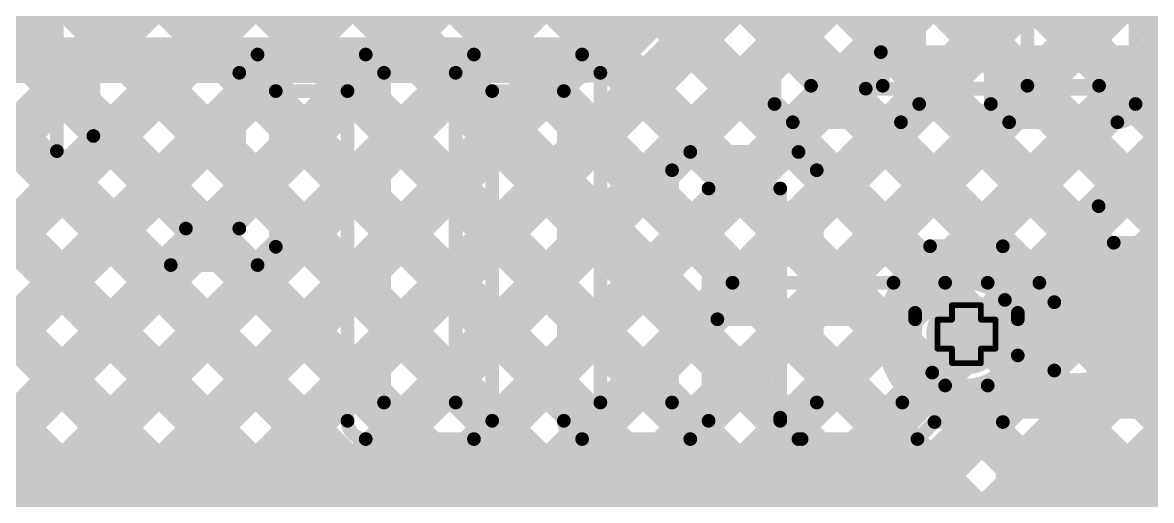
# Model space of a CAD drawing. Header units: millimetres. Extents: x 13 to 259, y -2 to 326.
# Drawn here: x 114.2 to 124.1, y 82.09 to 86.28 of the extents above; entities that cross this region are included whole.
import ezdxf

# ---------------------------------------------------------------- set-up
doc = ezdxf.new("R2010")
doc.units = ezdxf.units.MM
for name, color, linetype in [('BottomLayer', 5, 'Continuous'), ('BottomSolder', 6, 'Continuous'), ('ConnectLayer', 7, 'Continuous'), ('DrillDrawing', 1, 'Continuous'), ('MidLayer1', 16, 'Continuous'), ('MidLayer2', 76, 'Continuous'), ('MidLayer3', 90, 'Continuous'), ('MidLayer4', 156, 'Continuous'), ('MidLayer5', 130, 'Continuous'), ('MidLayer6', 216, 'Continuous'), ('MultiLayer', 9, 'Continuous'), ('TopLayer', 1, 'Continuous'), ('TopSolder', 216, 'Continuous')]:
    doc.layers.add(name, color=color, linetype=linetype)

msp = doc.modelspace()

# ---------------------------------------------------------------- linework, layer by layer
at = {"layer": 'BottomLayer', "const_width": 0.25}
msp.add_lwpolyline([(122.35, 83.55, 1), (122.6, 83.55, 1)], format="xyb", close=True, dxfattribs=at)
at = {"layer": 'BottomSolder', "const_width": 0.3516}
msp.add_lwpolyline([(122.2992, 83.55, 1), (122.6508, 83.55, 1)], format="xyb", close=True, dxfattribs=at)
at = {"layer": 'ConnectLayer', "const_width": 0.4}
for points in [[(105.6198, 77.6184), (131.7941, 103.7927)], [(105.6198, 77.6184), (131.7941, 103.7927)], [(99.7316, 70.8816), (132.5598, 103.7099)], [(99.7316, 70.8816), (132.5598, 103.7099)], [(107.5867, 77.8882), (133.3283, 103.6298)], [(107.5867, 77.8882), (133.3283, 103.6298)], [(101.934, 102.561), (123.3856, 81.1093)], [(101.934, 102.561), (123.3856, 81.1093)], [(101.5544, 102.0921), (122.7964, 80.8501)], [(101.5544, 102.0921), (122.7964, 80.8501)], [(110.1135, 77.8695), (132.0626, 99.8185)], [(110.1135, 77.8695), (132.0626, 99.8185)], [(103.9298, 98.8681), (122.325, 80.4729)], [(103.9298, 98.8681), (122.325, 80.4729)], [(112.0485, 82.35), (127.9435, 98.245)], [(114.594, 82.35), (130.489, 98.245)], [(112.9668, 77.3286), (131.8023, 96.1641)], [(112.9668, 77.3286), (131.8023, 96.1641)], [(117.9882, 82.35), (131.8023, 96.1642)], [(110.0994, 96.0927), (122.1498, 84.0422)], [(110.0994, 96.0927), (122.1498, 84.0422)], [(110.9531, 96.0875), (133.3382, 73.7024)], [(110.9531, 96.0875), (133.3382, 73.7024)], [(109.4054, 95.9381), (121.8936, 83.4499)], [(109.4054, 95.9381), (121.8936, 83.4499)], [(108.0822, 77.5352), (126.3353, 95.7883)], [(108.0822, 77.5352), (126.3353, 95.7883)], [(112.897, 82.35), (126.3353, 95.7883)], [(114.9876, 95.4471), (125.1755, 85.2591)], [(114.9876, 95.4471), (125.1755, 85.2591)], [(102.6386, 71.2431), (126.4562, 95.0607)], [(102.6386, 71.2431), (126.4562, 95.0607)], [(106.8148, 95.1345), (121.9613, 79.9881)], [(106.8148, 95.1345), (121.9613, 79.9881)], [(113.7455, 82.35), (126.4562, 95.0607)], [(101.8216, 95.0366), (119.1795, 77.6787)], [(101.8216, 95.0366), (119.1795, 77.6787)], [(103.6081, 94.9472), (121.5256, 77.0297)], [(103.6081, 94.9472), (121.5256, 77.0297)], [(101.185, 94.8247), (124.0046, 72.0051)], [(101.185, 94.8247), (124.0046, 72.0051)], [(103.0964, 94.6104), (119.8646, 77.8422)], [(103.0964, 94.6104), (119.8646, 77.8422)], [(104.763, 94.6408), (121.6606, 77.7432)], [(104.763, 94.6408), (121.6606, 77.7432)], [(110.4768, 94.0181), (122.1449, 82.35)], [(111.2934, 94.05), (122.5842, 82.7592)], [(112.142, 94.05), (123.0085, 83.1835)], [(112.9905, 94.05), (123.4328, 83.6077)], [(110.0525, 93.5939), (121.2964, 82.35)], [(120.5337, 82.35), (131.8051, 93.6213)], [(122.2959, 84.1122), (131.8051, 93.6213)], [(122.2959, 84.1122), (131.8051, 93.6213)], [(114.4534, 93.4357), (125.0401, 82.8489)], [(114.4534, 93.4357), (125.0401, 82.8489)], [(110.3514, 82.35), (121.2064, 93.205)], [(111.1999, 82.35), (122.0596, 93.2097)], [(114.6836, 93.2054), (123.857, 84.032)], [(117.2296, 93.205), (125.1298, 85.3048)], [(109.6283, 93.1696), (120.4478, 82.35)], [(108.372, 92.7288), (121.7186, 79.3822)], [(108.372, 92.7288), (121.7186, 79.3822)], [(109.204, 92.7453), (119.5993, 82.35)], [(121.3823, 82.35), (131.6531, 92.6209)], [(122.9424, 83.9101), (131.6531, 92.6208)], [(122.9424, 83.9101), (131.6531, 92.6208)], [(107.8889, 92.3635), (121.6557, 78.5967)], [(107.8889, 92.3635), (121.6557, 78.5967)], [(108.7797, 92.3211), (118.7508, 82.35)], [(117.6141, 77.7333), (132.0757, 92.1949)], [(117.6141, 77.7333), (132.0757, 92.1949)], [(122.175, 82.35), (132.0329, 92.2079)], [(108.3555, 91.8968), (117.9023, 82.35)], [(110.5325, 77.4399), (125.0662, 91.9736)], [(110.5325, 77.4399), (125.0662, 91.9736)], [(115.4426, 82.35), (125.0662, 91.9737)], [(107.9312, 91.4725), (117.0537, 82.35)], [(107.5069, 91.0483), (116.2052, 82.35)], [(107.0827, 90.624), (115.3567, 82.35)], [(106.6584, 90.1997), (114.5081, 82.35)], [(108.4792, 71.9925), (125.0116, 88.5249)], [(108.4792, 71.9925), (125.0116, 88.5249)], [(118.8367, 82.35), (125.0116, 88.525)], [(115.1248, 77.7896), (125.4571, 88.1219)], [(115.1248, 77.7896), (125.4571, 88.1219)], [(119.6852, 82.35), (125.4571, 88.1219)], [(119.4011, 86.0677), (121.2061, 87.8727)], [(103.5853, 69.6442), (121.1917, 87.2506)], [(103.5853, 69.6442), (121.1917, 87.2506)], [(113.3061, 79.365), (121.1917, 87.2506)], [(116.2911, 82.35), (121.1917, 87.2506)], [(120.6112, 87.2778), (123.7991, 84.09)], [(122.2499, 87.3362), (125.0763, 84.5099)], [(122.2499, 87.3362), (125.0763, 84.5099)], [(122.2499, 87.3362), (124.7056, 84.8805)], [(115.0032, 79.365), (122.6982, 87.06)], [(115.8517, 79.365), (123.5467, 87.06)], [(116.7002, 79.365), (124.3952, 87.06)], [(122.2959, 84.1122), (125.2438, 87.06)], [(122.5261, 87.06), (125.0763, 84.5099)], [(123.1223, 84.09), (126.0923, 87.06)], [(123.3747, 87.06), (125.1755, 85.2591)], [(123.9708, 84.09), (126.9408, 87.06)], [(112.6251, 77.8355), (121.7519, 86.9623)], [(112.6251, 77.8355), (121.7519, 86.9623)], [(114.1546, 79.365), (121.7519, 86.9623)], [(117.1396, 82.35), (121.7519, 86.9623)], [(121.773, 86.9645), (124.2813, 84.4563)], [(121.7731, 86.9645), (125.5482, 83.1894)], [(121.7731, 86.9645), (125.5482, 83.1894)], [(121.7731, 86.9645), (124.6476, 84.09)], [(120.187, 86.8536), (122.9505, 84.09)], [(119.7627, 86.4293), (122.1498, 84.0422)], [(119.3315, 86.012), (121.8936, 83.4499)], [(101.8927, 85.95), (119.1177, 85.95)], [(108.2149, 79.365), (114.8, 85.95)], [(109.0635, 79.365), (115.6485, 85.95)], [(109.912, 79.365), (116.497, 85.95)], [(110.0597, 85.95), (116.6447, 79.365)], [(110.7605, 79.365), (117.3455, 85.95)], [(110.9082, 85.95), (117.4932, 79.365)], [(111.6091, 79.365), (118.1941, 85.95)], [(111.7567, 85.95), (118.3417, 79.365)], [(112.4576, 79.365), (119.0426, 85.95)], [(112.6053, 85.95), (119.1903, 79.365)], [(113.4538, 85.95), (120.0388, 79.365)], [(114.3023, 85.95), (120.8873, 79.365)], [(115.1509, 85.95), (121.7186, 79.3822)], [(115.9994, 85.95), (121.9613, 79.9881)], [(116.8479, 85.95), (122.325, 80.4729)], [(117.6964, 85.95), (122.7964, 80.8501)], [(118.545, 85.95), (123.3856, 81.1093)], [(122.9287, 82.34), (125.0851, 84.4964)], [(117.7096, 76.9802), (125.1476, 84.4183)], [(117.7096, 76.9802), (125.1476, 84.4183)], [(123.0693, 82.34), (125.1476, 84.4183)], [(119.4335, 77.8557), (125.9367, 84.3589)], [(119.4335, 77.8557), (125.9367, 84.3589)], [(123.9179, 82.34), (125.9367, 84.3589)], [(122.7127, 84.09), (129.8936, 84.09)], [(115.3756, 77.1918), (121.9129, 83.7292)], [(115.3756, 77.1918), (121.9129, 83.7292)], [(117.5488, 79.365), (121.9129, 83.7292)], [(124.2389, 83.6502), (125.0401, 82.8489)], [(122.9673, 83.2247), (125.4128, 80.7792)], [(122.9673, 83.2247), (125.4128, 80.7792)], [(123.8146, 83.2259), (124.7005, 82.34)], [(108.2853, 69.253), (122.1149, 83.0827)], [(108.2853, 69.253), (122.1149, 83.0827)], [(118.3973, 79.365), (122.1149, 83.0827)], [(119.2458, 79.365), (122.8908, 83.01)], [(120.0943, 79.365), (123.7393, 83.01)], [(120.9429, 79.365), (124.5879, 83.01)], [(122.7127, 83.01), (125.1508, 83.01)], [(123.182, 83.01), (125.4128, 80.7792)], [(124.0305, 83.01), (127.6755, 79.365)], [(122.3749, 82.9686), (124.1423, 81.2012)], [(122.3749, 82.9686), (124.1423, 81.2012)], [(122.3749, 82.9686), (124.1423, 81.2012)], [(123.3904, 82.8017), (123.852, 82.34)], [(98.3703, 82.35), (122.175, 82.35)], [(122.9287, 82.34), (125.0454, 82.34)]]:
    msp.add_lwpolyline(points, dxfattribs=at)
at = {"layer": 'ConnectLayer'}
for points, const_width in [([(119.6627, 86.4293, 1), (119.8627, 86.4293, 1)], 0.2), ([(119.3006, 86.0672, 1), (119.5006, 86.0672, 1)], 0.2), ([(119.3011, 86.0677, 1), (119.5011, 86.0677, 1)], 0.2), ([(119.3011, 86.0677, 1), (119.5011, 86.0677, 1)], 0.2), ([(119.2315, 86.012, 1), (119.4315, 86.012, 1)], 0.2), ([(114.2023, 85.95, 1), (114.4023, 85.95, 1)], 0.2), ([(114.7, 85.95, 1), (114.9, 85.95, 1)], 0.2), ([(115.0509, 85.95, 1), (115.2509, 85.95, 1)], 0.2), ([(115.5485, 85.95, 1), (115.7485, 85.95, 1)], 0.2), ([(115.8994, 85.95, 1), (116.0994, 85.95, 1)], 0.2), ([(116.397, 85.95, 1), (116.597, 85.95, 1)], 0.2), ([(116.7479, 85.95, 1), (116.9479, 85.95, 1)], 0.2), ([(117.2455, 85.95, 1), (117.4455, 85.95, 1)], 0.2), ([(117.5964, 85.95, 1), (117.7964, 85.95, 1)], 0.2), ([(118.0941, 85.95, 1), (118.2941, 85.95, 1)], 0.2), ([(118.445, 85.95, 1), (118.645, 85.95, 1)], 0.2), ([(118.9426, 85.95, 1), (119.1426, 85.95, 1)], 0.2), ([(119.0177, 85.95, 1), (119.2177, 85.95, 1)], 0.2), ([(119.0177, 85.95, 1), (119.2177, 85.95, 1)], 0.2), ([(119.0177, 85.95, 1), (119.2177, 85.95, 1)], 0.2), ([(124.1813, 84.4563, 1), (124.3813, 84.4563, 1)], 0.2), ([(123.065, 83.55, 1), (121.885, 83.55, 1)], 0.4), ([(123.065, 83.55, 1), (121.885, 83.55, 1)], 0.4), ([(122.1959, 84.1122, 1), (122.3959, 84.1122, 1)], 0.2), ([(122.1959, 84.1122, 1), (122.3959, 84.1122, 1)], 0.2), ([(122.1959, 84.1122, 1), (122.3959, 84.1122, 1)], 0.2), ([(122.6127, 84.09, 1), (122.8127, 84.09, 1)], 0.2), ([(122.6127, 84.09, 1), (122.8127, 84.09, 1)], 0.2), ([(122.8505, 84.09, 1), (123.0505, 84.09, 1)], 0.2), ([(123.0223, 84.09, 1), (123.2223, 84.09, 1)], 0.2), ([(123.6991, 84.09, 1), (123.8991, 84.09, 1)], 0.2), ([(123.8708, 84.09, 1), (124.0708, 84.09, 1)], 0.2), ([(122.0498, 84.0422, 1), (122.2498, 84.0422, 1)], 0.2), ([(122.0498, 84.0422, 1), (122.2498, 84.0422, 1)], 0.2), ([(122.0498, 84.0422, 1), (122.2498, 84.0422, 1)], 0.2), ([(123.757, 84.032, 1), (123.957, 84.032, 1)], 0.2), ([(122.8424, 83.9101, 1), (123.0424, 83.9101, 1)], 0.2), ([(122.8424, 83.9101, 1), (123.0424, 83.9101, 1)], 0.2), ([(121.8129, 83.7292, 1), (122.0129, 83.7292, 1)], 0.2), ([(121.8129, 83.7292, 1), (122.0129, 83.7292, 1)], 0.2), ([(121.8129, 83.7292, 1), (122.0129, 83.7292, 1)], 0.2), ([(123.3328, 83.6077, 1), (123.5328, 83.6077, 1)], 0.2), ([(124.1389, 83.6502, 1), (124.3389, 83.6502, 1)], 0.2), ([(121.785, 83.55, 1), (121.985, 83.55, 1)], 0.2), ([(121.785, 83.55, 1), (121.985, 83.55, 1)], 0.2), ([(122.965, 83.55, 1), (123.165, 83.55, 1)], 0.2), ([(122.965, 83.55, 1), (123.165, 83.55, 1)], 0.2), ([(121.7936, 83.4499, 1), (121.9936, 83.4499, 1)], 0.2), ([(121.7936, 83.4499, 1), (121.9936, 83.4499, 1)], 0.2), ([(121.7936, 83.4499, 1), (121.9936, 83.4499, 1)], 0.2), ([(122.8673, 83.2247, 1), (123.0673, 83.2247, 1)], 0.2), ([(122.8673, 83.2247, 1), (123.0673, 83.2247, 1)], 0.2), ([(122.9085, 83.1835, 1), (123.1085, 83.1835, 1)], 0.2), ([(123.7146, 83.2259, 1), (123.9146, 83.2259, 1)], 0.2), ([(122.0149, 83.0827, 1), (122.2149, 83.0827, 1)], 0.2), ([(122.0149, 83.0827, 1), (122.2149, 83.0827, 1)], 0.2), ([(122.0149, 83.0827, 1), (122.2149, 83.0827, 1)], 0.2), ([(122.6127, 83.01, 1), (122.8127, 83.01, 1)], 0.2), ([(122.6127, 83.01, 1), (122.8127, 83.01, 1)], 0.2), ([(122.7908, 83.01, 1), (122.9908, 83.01, 1)], 0.2), ([(123.082, 83.01, 1), (123.282, 83.01, 1)], 0.2), ([(123.6393, 83.01, 1), (123.8393, 83.01, 1)], 0.2), ([(123.9305, 83.01, 1), (124.1305, 83.01, 1)], 0.2), ([(122.2749, 82.9686, 1), (122.4749, 82.9686, 1)], 0.2), ([(122.2749, 82.9686, 1), (122.4749, 82.9686, 1)], 0.2), ([(122.2749, 82.9686, 1), (122.4749, 82.9686, 1)], 0.2), ([(123.2904, 82.8017, 1), (123.4904, 82.8017, 1)], 0.2), ([(122.4842, 82.7592, 1), (122.6842, 82.7592, 1)], 0.2), ([(114.4081, 82.35, 1), (114.6081, 82.35, 1)], 0.2), ([(114.494, 82.35, 1), (114.694, 82.35, 1)], 0.2), ([(115.2567, 82.35, 1), (115.4567, 82.35, 1)], 0.2), ([(115.3426, 82.35, 1), (115.5426, 82.35, 1)], 0.2), ([(116.1052, 82.35, 1), (116.3052, 82.35, 1)], 0.2), ([(116.1911, 82.35, 1), (116.3911, 82.35, 1)], 0.2), ([(116.9537, 82.35, 1), (117.1537, 82.35, 1)], 0.2), ([(117.0396, 82.35, 1), (117.2396, 82.35, 1)], 0.2), ([(117.8023, 82.35, 1), (118.0023, 82.35, 1)], 0.2), ([(117.8882, 82.35, 1), (118.0882, 82.35, 1)], 0.2), ([(118.6508, 82.35, 1), (118.8508, 82.35, 1)], 0.2), ([(118.7367, 82.35, 1), (118.9367, 82.35, 1)], 0.2), ([(119.4993, 82.35, 1), (119.6993, 82.35, 1)], 0.2), ([(119.5852, 82.35, 1), (119.7852, 82.35, 1)], 0.2), ([(120.3478, 82.35, 1), (120.5478, 82.35, 1)], 0.2), ([(120.4337, 82.35, 1), (120.6337, 82.35, 1)], 0.2), ([(121.1964, 82.35, 1), (121.3964, 82.35, 1)], 0.2), ([(121.2823, 82.35, 1), (121.4823, 82.35, 1)], 0.2), ([(122.0449, 82.35, 1), (122.2449, 82.35, 1)], 0.2), ([(122.075, 82.35, 1), (122.275, 82.35, 1)], 0.2), ([(122.075, 82.35, 1), (122.275, 82.35, 1)], 0.2), ([(122.8287, 82.34, 1), (123.0287, 82.34, 1)], 0.2), ([(122.8287, 82.34, 1), (123.0287, 82.34, 1)], 0.2), ([(122.9693, 82.34, 1), (123.1693, 82.34, 1)], 0.2), ([(123.752, 82.34, 1), (123.952, 82.34, 1)], 0.2), ([(123.8179, 82.34, 1), (124.0179, 82.34, 1)], 0.2)]:
    msp.add_lwpolyline(points, format="xyb", close=True, dxfattribs=dict(at, const_width=const_width))
at = {"layer": 'ConnectLayer', "const_width": 0.4}
for points in [[(119.4011, 86.0677, -0.199374), (119.1177, 85.95)], [(119.4006, 86.0672, -0.198912), (119.1177, 85.95)], [(122.7127, 83.01, -1.532773), (122.7127, 84.09)]]:
    msp.add_lwpolyline(points, format="xyb", dxfattribs=at)
at = {"layer": 'DrillDrawing', "const_width": 0.0508}
for points in [[(122.348, 83.677), (122.348, 83.804)], [(122.348, 83.804), (122.602, 83.804)], [(122.602, 83.677), (122.602, 83.804)], [(122.221, 83.423), (122.221, 83.677)], [(122.221, 83.677), (122.348, 83.677)], [(122.602, 83.677), (122.729, 83.677)], [(122.729, 83.423), (122.729, 83.677)], [(122.221, 83.423), (122.348, 83.423)], [(122.348, 83.296), (122.348, 83.423)], [(122.602, 83.423), (122.729, 83.423)], [(122.602, 83.296), (122.602, 83.423)], [(122.348, 83.296), (122.602, 83.296)]]:
    msp.add_lwpolyline(points, dxfattribs=at)
at = {"layer": 'DrillDrawing', "const_width": 0.0254}
for points in [[(122.3353, 83.804, 1), (122.3607, 83.804, 1)], [(122.3353, 83.804, 1), (122.3607, 83.804, 1)], [(122.5893, 83.804, 1), (122.6147, 83.804, 1)], [(122.5893, 83.804, 1), (122.6147, 83.804, 1)], [(122.2083, 83.677, 1), (122.2337, 83.677, 1)], [(122.2083, 83.677, 1), (122.2337, 83.677, 1)], [(122.3353, 83.677, 1), (122.3607, 83.677, 1)], [(122.3353, 83.677, 1), (122.3607, 83.677, 1)], [(122.5893, 83.677, 1), (122.6147, 83.677, 1)], [(122.5893, 83.677, 1), (122.6147, 83.677, 1)], [(122.7163, 83.677, 1), (122.7417, 83.677, 1)], [(122.7163, 83.677, 1), (122.7417, 83.677, 1)], [(122.2083, 83.423, 1), (122.2337, 83.423, 1)], [(122.2083, 83.423, 1), (122.2337, 83.423, 1)], [(122.3353, 83.423, 1), (122.3607, 83.423, 1)], [(122.3353, 83.423, 1), (122.3607, 83.423, 1)], [(122.5893, 83.423, 1), (122.6147, 83.423, 1)], [(122.5893, 83.423, 1), (122.6147, 83.423, 1)], [(122.7163, 83.423, 1), (122.7417, 83.423, 1)], [(122.7163, 83.423, 1), (122.7417, 83.423, 1)], [(122.3353, 83.296, 1), (122.3607, 83.296, 1)], [(122.3353, 83.296, 1), (122.3607, 83.296, 1)], [(122.5893, 83.296, 1), (122.6147, 83.296, 1)], [(122.5893, 83.296, 1), (122.6147, 83.296, 1)]]:
    msp.add_lwpolyline(points, format="xyb", close=True, dxfattribs=at)
at = {"layer": 'MidLayer1', "const_width": 0.25}
msp.add_lwpolyline([(122.35, 83.55, 1), (122.6, 83.55, 1)], format="xyb", close=True, dxfattribs=at)
at = {"layer": 'MidLayer2', "const_width": 0.12}
for points in [[(112.635, 95.11), (121.7251, 86.02)], [(112.3151, 94.9775), (121.5925, 85.7)], [(109.25, 94.3548), (122.2691, 81.3357)], [(111.3938, 93.0313), (120.4251, 84)], [(111.0738, 92.8987), (120.2925, 83.68)], [(121.7251, 86.02), (131.4049, 86.02)], [(121.5925, 85.7), (131.2724, 85.7)], [(121.8361, 84), (122.1561, 84.32)], [(122.1561, 84.32), (122.794, 84.32)], [(122.794, 84.32), (123.114, 84)], [(120.4251, 84), (121.8361, 84)], [(122.0251, 83.7364), (122.2887, 84)], [(122.2887, 84), (122.6614, 84)], [(122.6614, 84), (122.925, 83.7364)], [(123.114, 84), (129.4603, 84)], [(122.0251, 83.68), (122.0251, 83.7364)], [(122.925, 83.68), (122.925, 83.7364)], [(120.2925, 83.68), (122.0251, 83.68)], [(122.925, 83.68), (129.5928, 83.68)]]:
    msp.add_lwpolyline(points, dxfattribs=at)
at = {"layer": 'MidLayer2'}
for points, const_width in [([(121.6951, 86.02, 1), (121.7551, 86.02, 1)], 0.06), ([(121.6951, 86.02, 1), (121.7551, 86.02, 1)], 0.06), ([(121.5625, 85.7, 1), (121.6225, 85.7, 1)], 0.06), ([(121.5625, 85.7, 1), (121.6225, 85.7, 1)], 0.06), ([(122.1261, 84.32, 1), (122.1861, 84.32, 1)], 0.06), ([(122.1261, 84.32, 1), (122.1861, 84.32, 1)], 0.06), ([(122.764, 84.32, 1), (122.824, 84.32, 1)], 0.06), ([(122.764, 84.32, 1), (122.824, 84.32, 1)], 0.06), ([(120.3951, 84, 1), (120.4551, 84, 1)], 0.06), ([(120.3951, 84, 1), (120.4551, 84, 1)], 0.06), ([(121.8061, 84, 1), (121.8661, 84, 1)], 0.06), ([(121.8061, 84, 1), (121.8661, 84, 1)], 0.06), ([(122.2587, 84, 1), (122.3187, 84, 1)], 0.06), ([(122.2587, 84, 1), (122.3187, 84, 1)], 0.06), ([(122.6314, 84, 1), (122.6914, 84, 1)], 0.06), ([(122.6314, 84, 1), (122.6914, 84, 1)], 0.06), ([(123.084, 84, 1), (123.144, 84, 1)], 0.06), ([(123.084, 84, 1), (123.144, 84, 1)], 0.06), ([(121.9951, 83.7364, 1), (122.055, 83.7364, 1)], 0.06), ([(121.9951, 83.7364, 1), (122.055, 83.7364, 1)], 0.06), ([(122.35, 83.55, 1), (122.6, 83.55, 1)], 0.25), ([(122.895, 83.7364, 1), (122.955, 83.7364, 1)], 0.06), ([(122.895, 83.7364, 1), (122.955, 83.7364, 1)], 0.06), ([(120.2625, 83.68, 1), (120.3225, 83.68, 1)], 0.06), ([(120.2625, 83.68, 1), (120.3225, 83.68, 1)], 0.06), ([(121.9951, 83.68, 1), (122.055, 83.68, 1)], 0.06), ([(121.9951, 83.68, 1), (122.055, 83.68, 1)], 0.06), ([(122.895, 83.68, 1), (122.955, 83.68, 1)], 0.06), ([(122.895, 83.68, 1), (122.955, 83.68, 1)], 0.06)]:
    msp.add_lwpolyline(points, format="xyb", close=True, dxfattribs=dict(at, const_width=const_width))
at = {"layer": 'MidLayer3'}
for points, const_width in [([(122.35, 83.55, 1), (122.6, 83.55, 1)], 0.25), ([(122.375, 83.55, 1), (122.575, 83.55, 1)], 0.2)]:
    msp.add_lwpolyline(points, format="xyb", close=True, dxfattribs=dict(at, const_width=const_width))
at = {"layer": 'MidLayer3', "const_width": 0.4}
msp.add_lwpolyline([(122.475, 83.55), (129.8936, 83.55)], dxfattribs=at)
at = {"layer": 'MidLayer4', "const_width": 0.12}
for points in [[(114.825, 85.2858), (114.825, 88.5591)], [(121.1133, 85.7257), (121.1133, 88.564)], [(123.0092, 85.7257), (123.0092, 88.564)], [(123.6372, 85.7257), (123.6372, 88.564)], [(114.505, 85.1533), (114.505, 88.3991)], [(120.7933, 85.5657), (120.7933, 88.404)], [(122.6892, 85.5657), (122.6892, 88.404)], [(123.9572, 85.5657), (123.9572, 88.404)], [(121.7412, 85.7257), (121.7412, 87.1)], [(122.0612, 85.5657), (122.0612, 86.8223)], [(116.2635, 85.999), (117.2115, 85.999)], [(118.1595, 85.999), (119.1075, 85.999)], [(116.1035, 84.475), (116.1035, 85.839)], [(117.3715, 82.951), (117.3715, 85.839)], [(117.9995, 82.951), (117.9995, 85.839)], [(119.2675, 82.951), (119.2675, 85.839)], [(121.1133, 85.7257), (121.7412, 85.7257)], [(123.0092, 85.7257), (123.6372, 85.7257)], [(116.4235, 85.679), (117.0515, 85.679)], [(116.4235, 84.315), (116.4235, 85.679)], [(117.0515, 82.791), (117.0515, 85.679)], [(118.3195, 85.679), (118.9475, 85.679)], [(118.3195, 82.791), (118.3195, 85.679)], [(118.9475, 82.791), (118.9475, 85.679)], [(120.9533, 85.4057), (121.9012, 85.4057)], [(122.8492, 85.4057), (123.7972, 85.4057)], [(114.825, 85.2858), (115.6358, 84.475)], [(114.505, 85.1533), (115.5033, 84.155)], [(120.0554, 85.1457), (121.0034, 85.1457)], [(119.8954, 82.951), (119.8954, 84.9857)], [(121.1634, 82.951), (121.1634, 84.9857)], [(120.2154, 84.8257), (120.8434, 84.8257)], [(120.2154, 82.791), (120.2154, 84.8257)], [(120.8434, 82.8185), (120.8434, 84.8257)], [(122.8119, 83.8495), (123.6332, 84.6707)], [(123.6332, 84.6707), (124.6043, 84.6707)], [(115.6358, 84.475), (116.1035, 84.475)], [(123.245, 83.83), (123.7657, 84.3507)], [(123.7657, 84.3507), (124.4718, 84.3507)], [(115.5033, 84.155), (116.2635, 84.155)], [(122.8119, 83.8495), (122.925, 83.7364)], [(123.245, 83.2311), (123.245, 83.83)], [(122.925, 83.3636), (122.925, 83.7364)], [(122.6614, 83.1), (122.925, 83.3636)], [(122.794, 82.78), (123.245, 83.2311)], [(121.9135, 82.951), (122.1756, 83.2131)], [(122.1756, 83.2131), (122.2887, 83.1)], [(122.2887, 83.1), (122.6614, 83.1)], [(117.3715, 82.951), (117.9995, 82.951)], [(119.2675, 82.951), (119.8954, 82.951)], [(121.1634, 82.951), (121.9135, 82.951)], [(120.8434, 82.791), (120.8434, 82.8185)], [(120.8434, 82.8185), (121.0309, 82.631)], [(122.046, 82.631), (122.195, 82.78)], [(122.195, 82.78), (122.794, 82.78)], [(117.2115, 82.631), (118.1595, 82.631)], [(119.1075, 82.631), (120.0554, 82.631)], [(121.0309, 82.631), (122.046, 82.631)]]:
    msp.add_lwpolyline(points, dxfattribs=at)
for points in [[(116.1035, 85.839, -0.414214), (116.2635, 85.999)], [(117.2115, 85.999, -0.414214), (117.3715, 85.839)], [(117.9995, 85.839, -0.414214), (118.1595, 85.999)], [(119.1075, 85.999, -0.414214), (119.2675, 85.839)], [(120.9533, 85.4057, -0.414214), (120.7933, 85.5657)], [(122.0612, 85.5657, -0.414214), (121.9012, 85.4057)], [(122.8492, 85.4057, -0.414214), (122.6892, 85.5657)], [(123.9572, 85.5657, -0.414214), (123.7972, 85.4057)], [(119.8954, 84.9857, -0.414214), (120.0554, 85.1457)], [(121.0034, 85.1457, -0.414214), (121.1634, 84.9857)], [(116.4235, 84.315, -0.414214), (116.2635, 84.155)], [(117.2115, 82.631, -0.414214), (117.0515, 82.791)], [(118.3195, 82.791, -0.414214), (118.1595, 82.631)], [(119.1075, 82.631, -0.414214), (118.9475, 82.791)], [(120.2154, 82.791, -0.414214), (120.0554, 82.631)], [(121.0034, 82.631, -0.414214), (120.8434, 82.791)]]:
    msp.add_lwpolyline(points, format="xyb", dxfattribs=at)
at = {"layer": 'MidLayer4'}
for points, const_width in [([(116.2335, 85.999, 1), (116.2935, 85.999, 1)], 0.06), ([(116.2335, 85.999, 1), (116.2935, 85.999, 1)], 0.06), ([(117.1815, 85.999, 1), (117.2415, 85.999, 1)], 0.06), ([(117.1815, 85.999, 1), (117.2415, 85.999, 1)], 0.06), ([(118.1295, 85.999, 1), (118.1895, 85.999, 1)], 0.06), ([(118.1295, 85.999, 1), (118.1895, 85.999, 1)], 0.06), ([(119.0775, 85.999, 1), (119.1375, 85.999, 1)], 0.06), ([(119.0775, 85.999, 1), (119.1375, 85.999, 1)], 0.06), ([(116.0735, 85.839, 1), (116.1335, 85.839, 1)], 0.06), ([(116.0735, 85.839, 1), (116.1335, 85.839, 1)], 0.06), ([(117.3415, 85.839, 1), (117.4015, 85.839, 1)], 0.06), ([(117.3415, 85.839, 1), (117.4015, 85.839, 1)], 0.06), ([(117.9695, 85.839, 1), (118.0295, 85.839, 1)], 0.06), ([(117.9695, 85.839, 1), (118.0295, 85.839, 1)], 0.06), ([(119.2375, 85.839, 1), (119.2975, 85.839, 1)], 0.06), ([(119.2375, 85.839, 1), (119.2975, 85.839, 1)], 0.06), ([(121.0833, 85.7257, 1), (121.1433, 85.7257, 1)], 0.06), ([(121.0833, 85.7257, 1), (121.1433, 85.7257, 1)], 0.06), ([(121.7113, 85.7257, 1), (121.7712, 85.7257, 1)], 0.06), ([(121.7113, 85.7257, 1), (121.7712, 85.7257, 1)], 0.06), ([(122.9792, 85.7257, 1), (123.0392, 85.7257, 1)], 0.06), ([(122.9792, 85.7257, 1), (123.0392, 85.7257, 1)], 0.06), ([(123.6072, 85.7257, 1), (123.6672, 85.7257, 1)], 0.06), ([(123.6072, 85.7257, 1), (123.6672, 85.7257, 1)], 0.06), ([(116.3935, 85.679, 1), (116.4535, 85.679, 1)], 0.06), ([(116.3935, 85.679, 1), (116.4535, 85.679, 1)], 0.06), ([(117.0215, 85.679, 1), (117.0815, 85.679, 1)], 0.06), ([(117.0215, 85.679, 1), (117.0815, 85.679, 1)], 0.06), ([(118.2895, 85.679, 1), (118.3495, 85.679, 1)], 0.06), ([(118.2895, 85.679, 1), (118.3495, 85.679, 1)], 0.06), ([(118.9175, 85.679, 1), (118.9775, 85.679, 1)], 0.06), ([(118.9175, 85.679, 1), (118.9775, 85.679, 1)], 0.06), ([(120.7633, 85.5657, 1), (120.8233, 85.5657, 1)], 0.06), ([(120.7633, 85.5657, 1), (120.8233, 85.5657, 1)], 0.06), ([(122.0312, 85.5657, 1), (122.0912, 85.5657, 1)], 0.06), ([(122.0312, 85.5657, 1), (122.0912, 85.5657, 1)], 0.06), ([(122.6592, 85.5657, 1), (122.7192, 85.5657, 1)], 0.06), ([(122.6592, 85.5657, 1), (122.7192, 85.5657, 1)], 0.06), ([(123.9272, 85.5657, 1), (123.9872, 85.5657, 1)], 0.06), ([(123.9272, 85.5657, 1), (123.9872, 85.5657, 1)], 0.06), ([(120.9233, 85.4057, 1), (120.9833, 85.4057, 1)], 0.06), ([(120.9233, 85.4057, 1), (120.9833, 85.4057, 1)], 0.06), ([(121.8712, 85.4057, 1), (121.9312, 85.4057, 1)], 0.06), ([(121.8712, 85.4057, 1), (121.9312, 85.4057, 1)], 0.06), ([(122.8192, 85.4057, 1), (122.8792, 85.4057, 1)], 0.06), ([(122.8192, 85.4057, 1), (122.8792, 85.4057, 1)], 0.06), ([(123.7672, 85.4057, 1), (123.8272, 85.4057, 1)], 0.06), ([(123.7672, 85.4057, 1), (123.8272, 85.4057, 1)], 0.06), ([(114.795, 85.2858, 1), (114.855, 85.2858, 1)], 0.06), ([(114.795, 85.2858, 1), (114.855, 85.2858, 1)], 0.06), ([(114.4751, 85.1533, 1), (114.535, 85.1533, 1)], 0.06), ([(114.4751, 85.1533, 1), (114.535, 85.1533, 1)], 0.06), ([(120.0254, 85.1457, 1), (120.0854, 85.1457, 1)], 0.06), ([(120.0254, 85.1457, 1), (120.0854, 85.1457, 1)], 0.06), ([(120.9734, 85.1457, 1), (121.0334, 85.1457, 1)], 0.06), ([(120.9734, 85.1457, 1), (121.0334, 85.1457, 1)], 0.06), ([(119.8655, 84.9857, 1), (119.9254, 84.9857, 1)], 0.06), ([(119.8655, 84.9857, 1), (119.9254, 84.9857, 1)], 0.06), ([(121.1334, 84.9857, 1), (121.1934, 84.9857, 1)], 0.06), ([(121.1334, 84.9857, 1), (121.1934, 84.9857, 1)], 0.06), ([(120.1854, 84.8257, 1), (120.2454, 84.8257, 1)], 0.06), ([(120.1854, 84.8257, 1), (120.2454, 84.8257, 1)], 0.06), ([(120.8134, 84.8257, 1), (120.8734, 84.8257, 1)], 0.06), ([(120.8134, 84.8257, 1), (120.8734, 84.8257, 1)], 0.06), ([(123.6032, 84.6707, 1), (123.6632, 84.6707, 1)], 0.06), ([(123.6032, 84.6707, 1), (123.6632, 84.6707, 1)], 0.06), ([(115.6058, 84.475, 1), (115.6658, 84.475, 1)], 0.06), ([(115.6058, 84.475, 1), (115.6658, 84.475, 1)], 0.06), ([(116.0735, 84.475, 1), (116.1335, 84.475, 1)], 0.06), ([(116.0735, 84.475, 1), (116.1335, 84.475, 1)], 0.06), ([(116.3935, 84.315, 1), (116.4535, 84.315, 1)], 0.06), ([(116.3935, 84.315, 1), (116.4535, 84.315, 1)], 0.06), ([(123.7357, 84.3507, 1), (123.7957, 84.3507, 1)], 0.06), ([(123.7357, 84.3507, 1), (123.7957, 84.3507, 1)], 0.06), ([(115.4733, 84.155, 1), (115.5333, 84.155, 1)], 0.06), ([(115.4733, 84.155, 1), (115.5333, 84.155, 1)], 0.06), ([(116.2335, 84.155, 1), (116.2935, 84.155, 1)], 0.06), ([(116.2335, 84.155, 1), (116.2935, 84.155, 1)], 0.06), ([(122.782, 83.8495, 1), (122.8419, 83.8495, 1)], 0.06), ([(122.782, 83.8495, 1), (122.8419, 83.8495, 1)], 0.06), ([(123.215, 83.83, 1), (123.275, 83.83, 1)], 0.06), ([(123.215, 83.83, 1), (123.275, 83.83, 1)], 0.06), ([(122.35, 83.55, 1), (122.6, 83.55, 1)], 0.25), ([(122.895, 83.7364, 1), (122.955, 83.7364, 1)], 0.06), ([(122.895, 83.7364, 1), (122.955, 83.7364, 1)], 0.06), ([(122.895, 83.3636, 1), (122.955, 83.3636, 1)], 0.06), ([(122.895, 83.3636, 1), (122.955, 83.3636, 1)], 0.06), ([(123.215, 83.2311, 1), (123.275, 83.2311, 1)], 0.06), ([(123.215, 83.2311, 1), (123.275, 83.2311, 1)], 0.06), ([(122.1456, 83.2131, 1), (122.2056, 83.2131, 1)], 0.06), ([(122.1456, 83.2131, 1), (122.2056, 83.2131, 1)], 0.06), ([(122.2587, 83.1, 1), (122.3187, 83.1, 1)], 0.06), ([(122.2587, 83.1, 1), (122.3187, 83.1, 1)], 0.06), ([(122.6314, 83.1, 1), (122.6914, 83.1, 1)], 0.06), ([(122.6314, 83.1, 1), (122.6914, 83.1, 1)], 0.06), ([(117.3415, 82.951, 1), (117.4015, 82.951, 1)], 0.06), ([(117.3415, 82.951, 1), (117.4015, 82.951, 1)], 0.06), ([(117.9695, 82.951, 1), (118.0295, 82.951, 1)], 0.06), ([(117.9695, 82.951, 1), (118.0295, 82.951, 1)], 0.06), ([(119.2375, 82.951, 1), (119.2975, 82.951, 1)], 0.06), ([(119.2375, 82.951, 1), (119.2975, 82.951, 1)], 0.06), ([(119.8655, 82.951, 1), (119.9254, 82.951, 1)], 0.06), ([(119.8655, 82.951, 1), (119.9254, 82.951, 1)], 0.06), ([(121.1334, 82.951, 1), (121.1934, 82.951, 1)], 0.06), ([(121.1334, 82.951, 1), (121.1934, 82.951, 1)], 0.06), ([(121.8835, 82.951, 1), (121.9435, 82.951, 1)], 0.06), ([(121.8835, 82.951, 1), (121.9435, 82.951, 1)], 0.06), ([(117.0215, 82.791, 1), (117.0815, 82.791, 1)], 0.06), ([(117.0215, 82.791, 1), (117.0815, 82.791, 1)], 0.06), ([(118.2895, 82.791, 1), (118.3495, 82.791, 1)], 0.06), ([(118.2895, 82.791, 1), (118.3495, 82.791, 1)], 0.06), ([(118.9175, 82.791, 1), (118.9775, 82.791, 1)], 0.06), ([(118.9175, 82.791, 1), (118.9775, 82.791, 1)], 0.06), ([(120.1854, 82.791, 1), (120.2454, 82.791, 1)], 0.06), ([(120.1854, 82.791, 1), (120.2454, 82.791, 1)], 0.06), ([(120.8134, 82.8185, 1), (120.8734, 82.8185, 1)], 0.06), ([(120.8134, 82.8185, 1), (120.8734, 82.8185, 1)], 0.06), ([(120.8134, 82.8185, 1), (120.8734, 82.8185, 1)], 0.06), ([(120.8134, 82.791, 1), (120.8734, 82.791, 1)], 0.06), ([(120.8134, 82.791, 1), (120.8734, 82.791, 1)], 0.06), ([(122.165, 82.78, 1), (122.225, 82.78, 1)], 0.06), ([(122.165, 82.78, 1), (122.225, 82.78, 1)], 0.06), ([(122.764, 82.78, 1), (122.824, 82.78, 1)], 0.06), ([(122.764, 82.78, 1), (122.824, 82.78, 1)], 0.06), ([(117.1815, 82.631, 1), (117.2415, 82.631, 1)], 0.06), ([(117.1815, 82.631, 1), (117.2415, 82.631, 1)], 0.06), ([(118.1295, 82.631, 1), (118.1895, 82.631, 1)], 0.06), ([(118.1295, 82.631, 1), (118.1895, 82.631, 1)], 0.06), ([(119.0775, 82.631, 1), (119.1375, 82.631, 1)], 0.06), ([(119.0775, 82.631, 1), (119.1375, 82.631, 1)], 0.06), ([(120.0254, 82.631, 1), (120.0854, 82.631, 1)], 0.06), ([(120.0254, 82.631, 1), (120.0854, 82.631, 1)], 0.06), ([(120.9734, 82.631, 1), (121.0334, 82.631, 1)], 0.06), ([(121.0009, 82.631, 1), (121.0609, 82.631, 1)], 0.06), ([(121.0009, 82.631, 1), (121.0609, 82.631, 1)], 0.06), ([(122.016, 82.631, 1), (122.076, 82.631, 1)], 0.06), ([(122.016, 82.631, 1), (122.076, 82.631, 1)], 0.06)]:
    msp.add_lwpolyline(points, format="xyb", close=True, dxfattribs=dict(at, const_width=const_width))
at = {"layer": 'MidLayer5', "const_width": 0.25}
msp.add_lwpolyline([(122.35, 83.55, 1), (122.6, 83.55, 1)], format="xyb", close=True, dxfattribs=at)
at = {"layer": 'MidLayer6', "const_width": 0.25}
msp.add_lwpolyline([(122.35, 83.55, 1), (122.6, 83.55, 1)], format="xyb", close=True, dxfattribs=at)
at = {"layer": 'MultiLayer', "const_width": 0.25}
msp.add_lwpolyline([(122.35, 83.55, 1), (122.6, 83.55, 1)], format="xyb", close=True, dxfattribs=at)
at = {"layer": 'TopLayer', "const_width": 0.25}
msp.add_lwpolyline([(122.35, 83.55, 1), (122.6, 83.55, 1)], format="xyb", close=True, dxfattribs=at)
at = {"layer": 'TopSolder', "const_width": 0.3516}
msp.add_lwpolyline([(122.2992, 83.55, 1), (122.6508, 83.55, 1)], format="xyb", close=True, dxfattribs=at)

doc.saveas('drawing.dxf')
